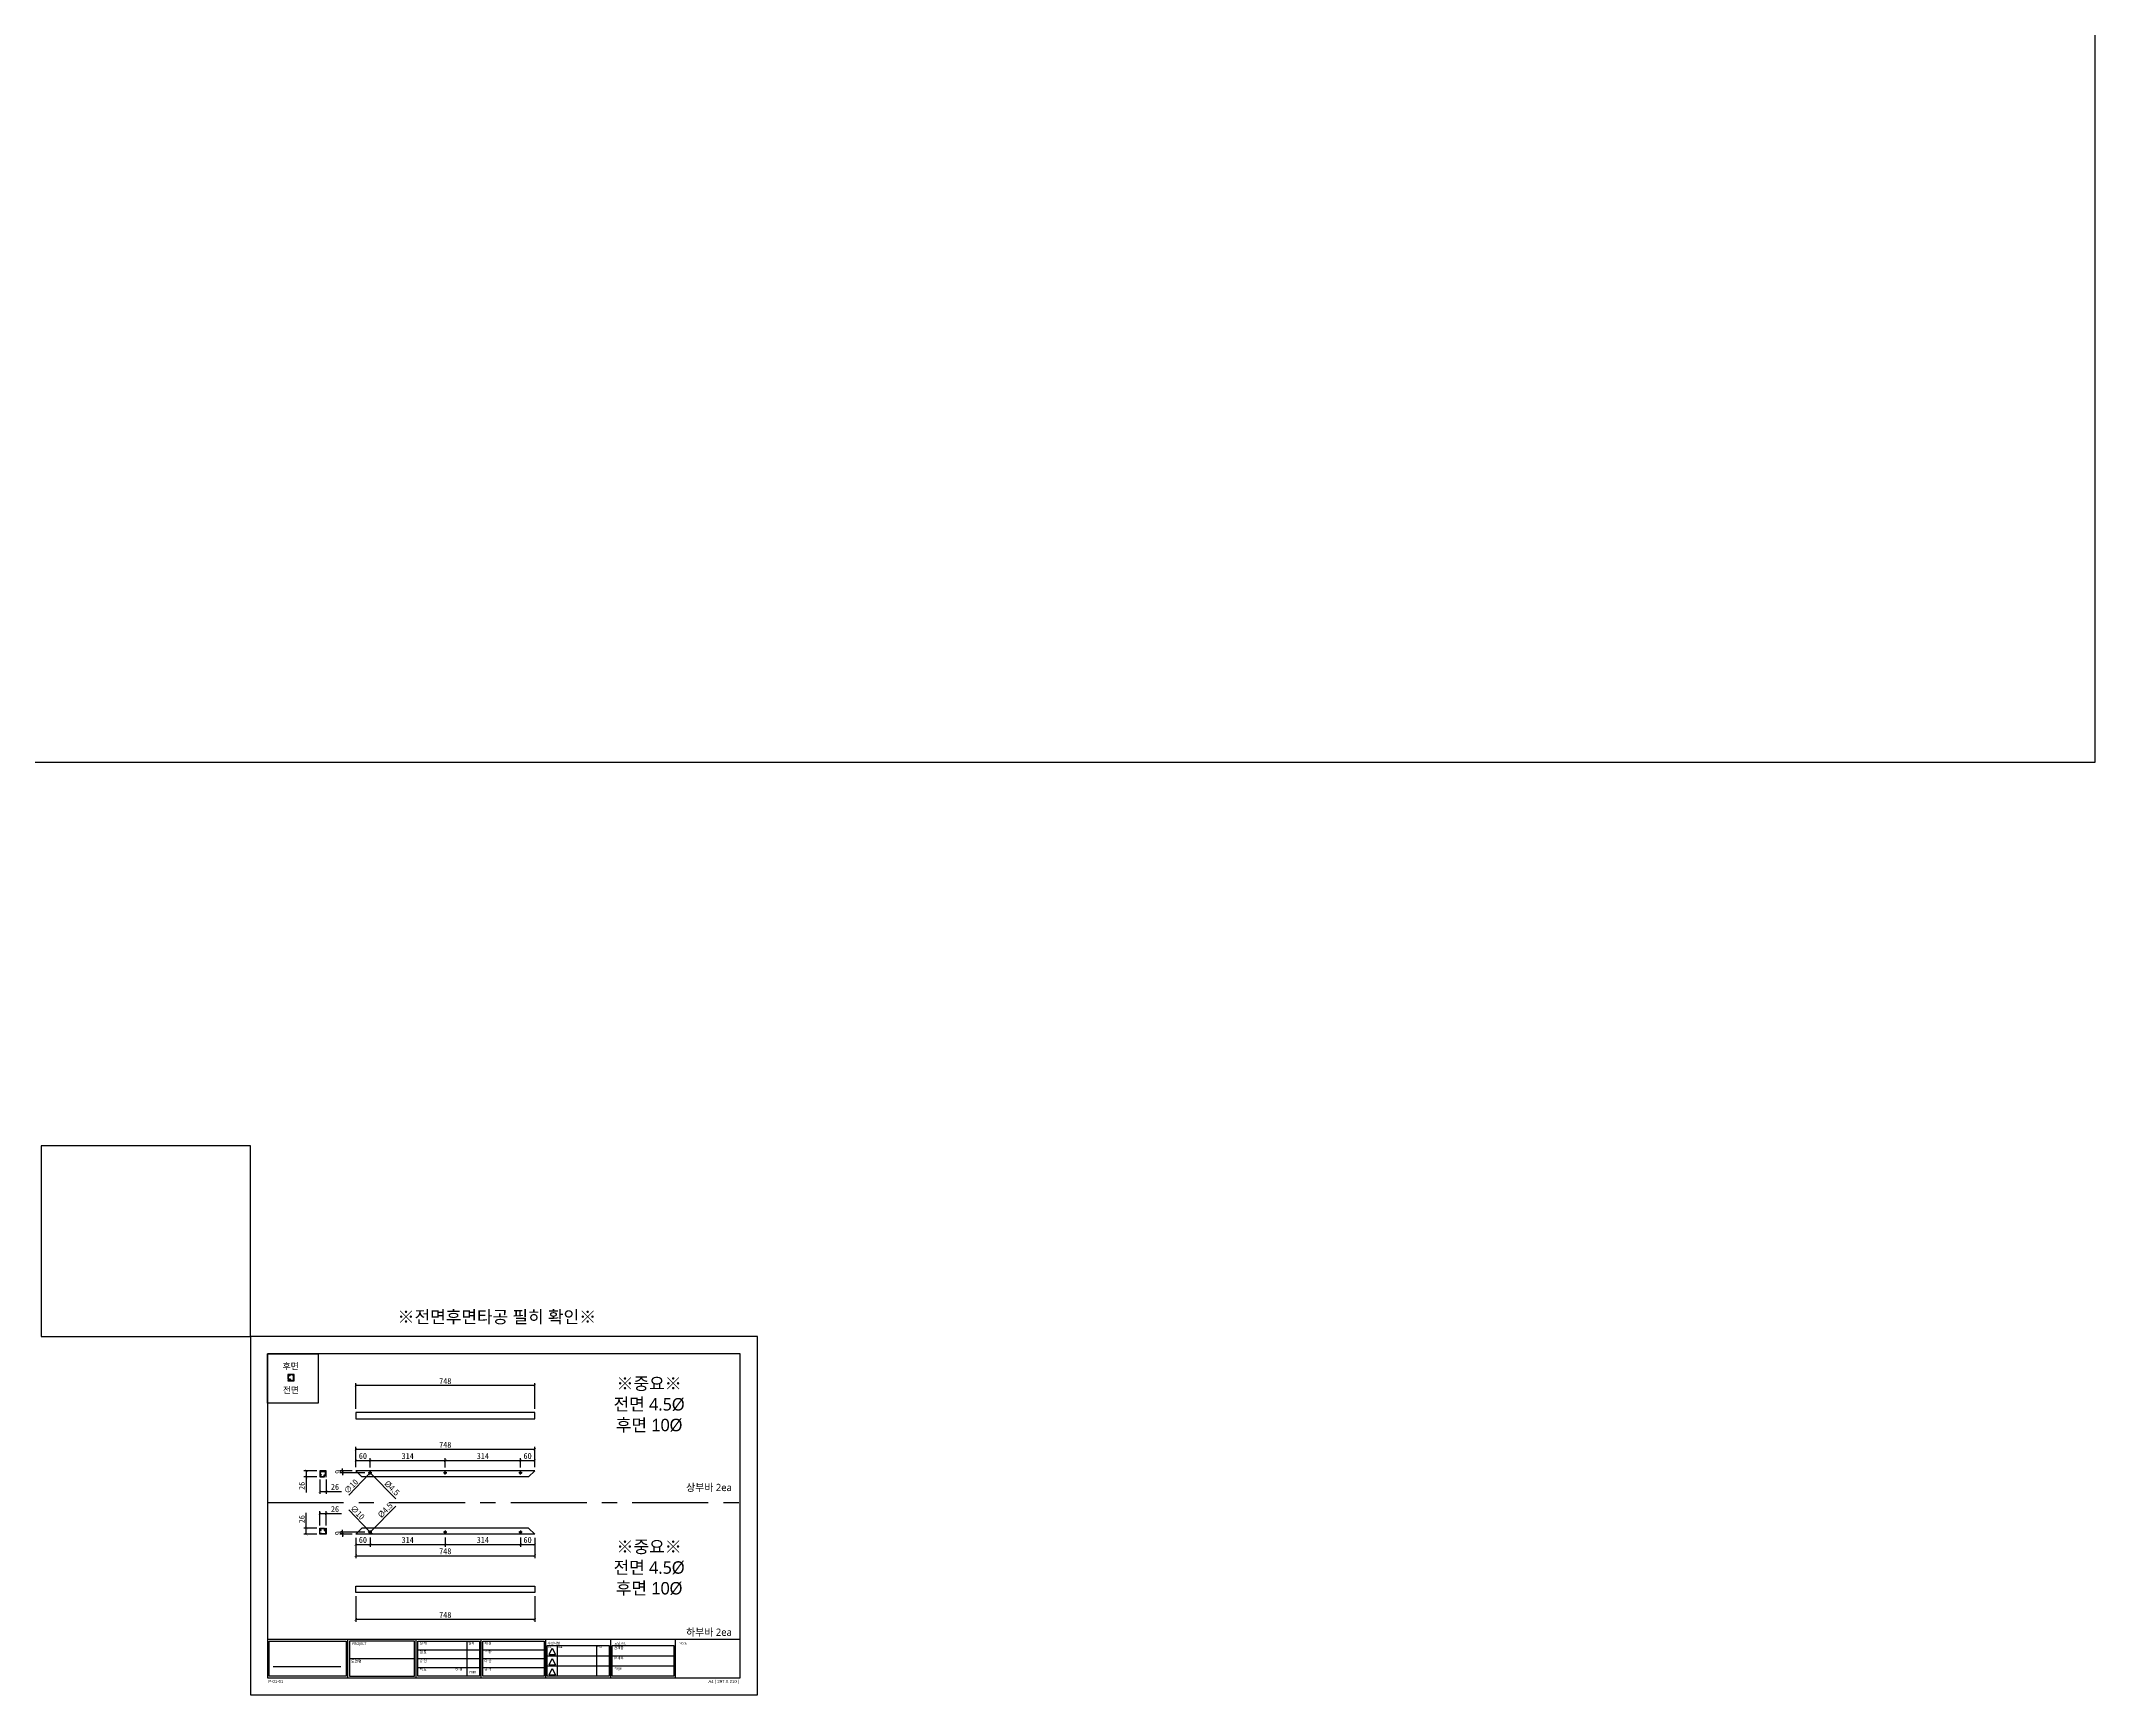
# Model space of a CAD drawing. Header units: millimetres. Extents: x -44117 to 256353, y -2095463 to 65325.
# Drawn here: x 82583 to 91162, y -2107 to 4805 of the extents above; entities that cross this region are included whole.
import ezdxf

# ---------------------------------------------------------------- set-up
doc = ezdxf.new("R2010")
doc.units = ezdxf.units.MM
doc.header["$LTSCALE"] = 10
doc.linetypes.add('CENTER', pattern=[50.8, 31.75, -6.35, 6.35, -6.35])
doc.layers.add('cen', color=1, linetype='CENTER')
doc.layers.add('도면층2', color=3, linetype='CENTER')
doc.styles.add('고딕', font='')
doc.styles.get('고딕').set_extended_font_data('HYgtrE')
doc.dimstyles.new('ISO-25', dxfattribs={"dimtxt": 2.5, "dimasz": 2.5, "dimexe": 1, "dimexo": 1, "dimtad": 1, "dimtxsty": 'Standard', "dimblk": 'ARCHTICK', "dimcen": 2.5, "dimadec": 0, "dimazin": 0, "dimtfac": 1, "dimtmove": 0, "dimatfit": 3, "dimfxl": 0, "dimarcsym": 0})

# ---------------------------------------------------------------- blocks, each defined once
blk = doc.blocks.new('_ArchTick')
at = {"color": 0, "linetype": 'ByBlock', "const_width": 0.15}
blk.add_lwpolyline([(-0.5, -0.5), (0.5, 0.5)], dxfattribs=at)
blk = doc.blocks.new('*D7651')
at = {"color": 0, "lineweight": -2}
for p, q in [((83897.1, -1155), (83897.1, -1070.5)), ((83897.1, -1080.5), (84645.1, -1080.5)), ((84645.1, -1155), (84645.1, -1070.5))]:
    blk.add_line(p, q, dxfattribs=at)
at = {"layer": 'Defpoints', "color": 0}
for p in [(84645.1, -1080.5), (83897.1, -1170), (84645.1, -1170)]:
    blk.add_point(p, dxfattribs=at)
at = {"color": 0, "lineweight": -2, "xscale": 10, "yscale": 10, "zscale": 10, "rotation": 180}
blk.add_blockref('_ArchTick', (83897.1, -1080.5), dxfattribs=at)
at = {"color": 0, "lineweight": -2, "xscale": 10, "yscale": 10, "zscale": 10}
blk.add_blockref('_ArchTick', (84645.1, -1080.5), dxfattribs=at)
at = {"color": 0, "insert": (84271.1, -1061.7), "char_height": 25, "attachment_point": 5}
blk.add_mtext('748', dxfattribs=at)
blk = doc.blocks.new('*D7652')
at = {"color": 0, "lineweight": -2}
for p, q in [((83882.1, -1170), (83831.3, -1170)), ((83935.1, -1179), (83831.3, -1179)), ((83841.3, -1170), (83841.3, -1160)), ((83841.3, -1170), (83841.3, -1179)), ((83841.3, -1179), (83841.3, -1189))]:
    blk.add_line(p, q, dxfattribs=at)
at = {"layer": 'Defpoints', "color": 0}
for p in [(83841.3, -1179), (83897.1, -1170), (83950.1, -1179)]:
    blk.add_point(p, dxfattribs=at)
at = {"color": 0, "lineweight": -2, "xscale": 10, "yscale": 10, "zscale": 10}
for p, rotation in [((83841.3, -1170), 270), ((83841.3, -1179), 90)]:
    blk.add_blockref('_ArchTick', p, dxfattribs=dict(at, rotation=rotation))
at = {"color": 0, "insert": (83822.6, -1174.5), "char_height": 25, "attachment_point": 5, "rotation": 90}
blk.add_mtext('9', dxfattribs=at)
blk = doc.blocks.new('*D7653')
at = {"color": 0, "lineweight": -2}
for p, q in [((83956, -1177.9), (83956, -1177.9)), ((83956, -1177.9), (83958.2, -1180.1)), ((84065, -1287.4), (83958.2, -1180.1))]:
    blk.add_line(p, q, dxfattribs=at)
at = {"layer": 'Defpoints', "color": 0}
for p in [(83956, -1177.9), (83958.2, -1180.1)]:
    blk.add_point(p, dxfattribs=at)
at = {"color": 0, "lineweight": -2, "xscale": 10, "yscale": 10, "zscale": 10}
for p, rotation in [((83956, -1177.9), 314.8664421735807), ((83958.2, -1180.1), 134.8664421735807)]:
    blk.add_blockref('_ArchTick', p, dxfattribs=dict(at, rotation=rotation))
at = {"color": 0, "insert": (84048.6, -1243), "char_height": 25, "attachment_point": 5, "rotation": 314.86644}
blk.add_mtext('{\\fGulim|b0|i0|c129|p50;Ø4.5}', dxfattribs=at)
blk = doc.blocks.new('*D7654')
at = {"color": 0, "lineweight": -2}
for p, q in [((83897.1, -1155), (83897.1, -1117.4)), ((83897.1, -1127.4), (83957.1, -1127.4)), ((83957.1, -1157), (83957.1, -1117.4))]:
    blk.add_line(p, q, dxfattribs=at)
at = {"layer": 'Defpoints', "color": 0}
for p in [(83897.1, -1170), (83957.1, -1127.4), (83957.1, -1172)]:
    blk.add_point(p, dxfattribs=at)
at = {"color": 0, "lineweight": -2, "xscale": 10, "yscale": 10, "zscale": 10, "rotation": 180}
blk.add_blockref('_ArchTick', (83897.1, -1127.4), dxfattribs=at)
at = {"color": 0, "lineweight": -2, "xscale": 10, "yscale": 10, "zscale": 10}
blk.add_blockref('_ArchTick', (83957.1, -1127.4), dxfattribs=at)
at = {"color": 0, "insert": (83927.1, -1108.6), "char_height": 25, "attachment_point": 5}
blk.add_mtext('60', dxfattribs=at)
blk = doc.blocks.new('*D7655')
at = {"color": 0, "lineweight": -2}
for p, q in [((83957.1, -1157), (83957.1, -1117.4)), ((83957.1, -1127.4), (84271.1, -1127.4)), ((84271.1, -1157), (84271.1, -1117.4))]:
    blk.add_line(p, q, dxfattribs=at)
at = {"layer": 'Defpoints', "color": 0}
for p in [(83957.1, -1172), (84271.1, -1127.4), (84271.1, -1172)]:
    blk.add_point(p, dxfattribs=at)
at = {"color": 0, "lineweight": -2, "xscale": 10, "yscale": 10, "zscale": 10, "rotation": 180}
blk.add_blockref('_ArchTick', (83957.1, -1127.4), dxfattribs=at)
at = {"color": 0, "lineweight": -2, "xscale": 10, "yscale": 10, "zscale": 10}
blk.add_blockref('_ArchTick', (84271.1, -1127.4), dxfattribs=at)
at = {"color": 0, "insert": (84114.1, -1108.6), "char_height": 25, "attachment_point": 5}
blk.add_mtext('314', dxfattribs=at)
blk = doc.blocks.new('*D7656')
at = {"color": 0, "lineweight": -2}
for p, q in [((84271.1, -1155), (84271.1, -1117.4)), ((84271.1, -1127.4), (84585.1, -1127.4)), ((84585.1, -1157), (84585.1, -1117.4))]:
    blk.add_line(p, q, dxfattribs=at)
at = {"layer": 'Defpoints', "color": 0}
for p in [(84271.1, -1170), (84585.1, -1127.4), (84585.1, -1172)]:
    blk.add_point(p, dxfattribs=at)
at = {"color": 0, "lineweight": -2, "xscale": 10, "yscale": 10, "zscale": 10, "rotation": 180}
blk.add_blockref('_ArchTick', (84271.1, -1127.4), dxfattribs=at)
at = {"color": 0, "lineweight": -2, "xscale": 10, "yscale": 10, "zscale": 10}
blk.add_blockref('_ArchTick', (84585.1, -1127.4), dxfattribs=at)
at = {"color": 0, "insert": (84428.1, -1108.6), "char_height": 25, "attachment_point": 5}
blk.add_mtext('314', dxfattribs=at)
blk = doc.blocks.new('*D7657')
at = {"color": 0, "lineweight": -2}
for p, q in [((84585.1, -1157), (84585.1, -1117.4)), ((84585.1, -1127.4), (84645.1, -1127.4)), ((84645.1, -1155), (84645.1, -1117.4))]:
    blk.add_line(p, q, dxfattribs=at)
at = {"layer": 'Defpoints', "color": 0}
for p in [(84585.1, -1172), (84645.1, -1127.4), (84645.1, -1170)]:
    blk.add_point(p, dxfattribs=at)
at = {"color": 0, "lineweight": -2, "xscale": 10, "yscale": 10, "zscale": 10, "rotation": 180}
blk.add_blockref('_ArchTick', (84585.1, -1127.4), dxfattribs=at)
at = {"color": 0, "lineweight": -2, "xscale": 10, "yscale": 10, "zscale": 10}
blk.add_blockref('_ArchTick', (84645.1, -1127.4), dxfattribs=at)
at = {"color": 0, "insert": (84615.1, -1108.6), "char_height": 25, "attachment_point": 5}
blk.add_mtext('60', dxfattribs=at)
blk = doc.blocks.new('A$C2EC13F1B')
at = {"color": 7}
for p, q in [((-3.7, -0.8), (-1.2, 4.2)), ((-1.2, 4.2), (1.3, -0.8))]:
    blk.add_line(p, q, dxfattribs=at)
blk.add_lwpolyline([(-3.7, -0.8), (1.3, -0.8)], dxfattribs=at)
blk = doc.blocks.new('a4 1scale')
at = {"color": 8}
for p, q in [((-15144.8, -4477), (-14867.8, -4477)), ((-15097.7, -4499.6), (-15097.7, -4477)), ((-15096.7, -4488.3), (-15058.7, -4488.3)), ((-15057.7, -4499.6), (-15057.7, -4477.1)), ((-15056.7, -4483.2), (-15020.7, -4483.2)), ((-15056.7, -4488.3), (-15020.7, -4488.3)), ((-15028.1, -4478.1), (-15028.1, -4498.6)), ((-15019.7, -4499.6), (-15019.7, -4477.1)), ((-15018.7, -4483.2), (-14982.7, -4483.2)), ((-15018.7, -4488.3), (-14982.7, -4488.3)), ((-14981.7, -4499.6), (-14981.7, -4477.1)), ((-14980.9, -4480.6), (-14944.7, -4480.6)), ((-14980.9, -4486.6), (-14944.7, -4486.6)), ((-14975.1, -4480.6), (-14975.1, -4498.6)), ((-14952.1, -4480.6), (-14952.1, -4498.6)), ((-14943.7, -4499.6), (-14943.7, -4477.1)), ((-14942.9, -4480.6), (-14906.7, -4480.6)), ((-14942.9, -4486.6), (-14906.7, -4486.6)), ((-14905.7, -4499.6), (-14905.7, -4477.1)), ((-15141.5, -4493), (-15101.9, -4493)), ((-15056.7, -4493.5), (-15020.7, -4493.5)), ((-15018.7, -4493.5), (-14982.7, -4493.5)), ((-14980.9, -4492.6), (-14944.7, -4492.6)), ((-14942.9, -4492.6), (-14906.7, -4492.6))]:
    blk.add_line(p, q, dxfattribs=at)
for points in [[(-15154.8, -4509.6), (-14857.8, -4509.6), (-14857.8, -4299.6), (-15154.8, -4299.6)], [(-15144.8, -4499.6), (-14867.8, -4499.6), (-14867.8, -4309.6), (-15144.8, -4309.6)]]:
    blk.add_lwpolyline(points, close=True)
for points in [[(-15143.8, -4478), (-15098.7, -4478), (-15098.7, -4498.6), (-15143.8, -4498.6)], [(-15058.7, -4478.1), (-15096.7, -4478), (-15096.7, -4498.6), (-15058.7, -4498.6)], [(-15056.7, -4478.1), (-15020.7, -4478.1), (-15020.7, -4498.6), (-15056.7, -4498.6)], [(-15018.7, -4478.1), (-14982.7, -4478.1), (-14982.7, -4498.6), (-15018.7, -4498.6)]]:
    blk.add_lwpolyline(points, close=True, dxfattribs=at)
for points in [[(-14944.7, -4480.6), (-14944.7, -4498.6), (-14980.9, -4498.6), (-14980.9, -4480.6)], [(-14906.7, -4480.6), (-14906.7, -4498.6), (-14942.9, -4498.6), (-14942.9, -4480.6)]]:
    blk.add_lwpolyline(points, dxfattribs=at)
at = {"color": 8, "xscale": 0.7469071166727064, "yscale": 0.7469071166727064, "zscale": 0.7469071166727064}
for p in [(-14977.1, -4485.3), (-14977.1, -4491.3), (-14977.1, -4497.3)]:
    blk.add_blockref('A$C2EC13F1B', p, dxfattribs=at)
at = {"color": 8, "style": '고딕'}
for s, insert, char_height, width, attachment_point in [('{\\fMalgun Gothic|b0|i0|c129|p50;PROJECT}', (-15095.4, -4478.7), 1.6, 37.48, 1), ('{\\fMalgun Gothic|b0|i0|c129|p50;설 계}', (-15055.7, -4478.6), 1.4, 21.651, 1), ('{\\fMalgun Gothic|b0|i0|c129|p50;검 토}', (-15055.7, -4483.8), 1.4, 21.651, 1), ('{\\fGulim|b0|i0|c129|p50;일자}', (-15027.2, -4478.6), 1.4, 24.782, 1), ('{\\fMalgun Gothic|b0|i0|c129|p50;재 질}', (-15017.7, -4478.6), 1.4, 21.651, 1), ('{\\fMalgun Gothic|b0|i0|c129|p50;수 량}', (-15017.7, -4483.8), 1.4, 21.651, 1), ('{\\fMalgun Gothic|b0|i0|c129|p50;수정사항}', (-14980.7, -4478.6), 1.4, 21.651, 1), ('{\\fMalgun Gothic|b0|i0|c129|p50;no.}', (-14980.3, -4481.1), 0.96, 25.982, 1), ('{\\fMalgun Gothic|b0|i0|c129|p50;내용}', (-14974.5, -4481.1), 0.96, 25.982, 1), ('{\\fMalgun Gothic|b0|i0|c129|p50;일자}', (-14951.5, -4481.1), 0.96, 25.982, 1), ('{\\fGulim|b0|i0|c129|p50;완\\fMalgun Gothic|b0|i0|c129|p50;제품}', (-14941.7, -4481.3), 1.4, 21.651, 1), ('{\\fMalgun Gothic|b0|i0|c129|p50;도면 no.}', (-14941.6, -4478.6), 1.4, 21.651, 1), ('{\\fMalgun Gothic|b0|i0|c129|p50;반제품}', (-14941.7, -4487.3), 1.4, 21.651, 1), ('{\\fMalgun Gothic|b0|i0|c129|p50;Note.}', (-14903.6, -4478.6), 1.4, 21.651, 1), ('{\\fMalgun Gothic|b0|i0|c129|p50;도면명}', (-15095.9, -4489.1), 1.6, 37.48, 1), ('{\\fMalgun Gothic|b0|i0|c129|p50;승 인}', (-15055.7, -4489), 1.4, 21.651, 1), ('{\\fMalgun Gothic|b0|i0|c129|p50;척 도 }', (-15055.7, -4494), 1.4, 21.651, 1), ('{\\fGulim|b0|i0|c129|p50;단 위}', (-15034.7, -4494.1), 1.4, 21.651, 1), ('mm', (-15024.5, -4496.1), 1.7, 15.252, 5), ('{\\fMalgun Gothic|b0|i0|c129|p50;규 격 }', (-15017.7, -4494), 1.4, 21.651, 1), ('{\\fMalgun Gothic|b0|i0|c129|p50;마 감}', (-15017.7, -4489), 1.4, 21.651, 1), ('{\\fMalgun Gothic|b0|i0|c129|p50;Page}', (-14941.7, -4493.3), 1.4, 21.651, 1), ('{\\C8;P-01-01}', (-15144.4, -4500.8), 1.8, 27.006, 1), ('{\\C8;A4 ( 297 X 210 )}', (-14868.4, -4500.8), 1.8, 27.006, 3)]:
    blk.add_mtext(s, dxfattribs=dict(at, insert=insert, char_height=char_height, width=width, attachment_point=attachment_point))
blk = doc.blocks.new('*D7658')
at = {"color": 0, "lineweight": -2}
for p, q in [((83897.1, -911.6), (83897.1, -804.2)), ((84645.1, -814.2), (83897.1, -814.2)), ((84645.1, -911.6), (84645.1, -804.2))]:
    blk.add_line(p, q, dxfattribs=at)
at = {"layer": 'Defpoints', "color": 0}
for p in [(83897.1, -814.2), (83897.1, -926.6), (84645.1, -926.6)]:
    blk.add_point(p, dxfattribs=at)
at = {"color": 0, "lineweight": -2, "xscale": 10, "yscale": 10, "zscale": 10, "rotation": 180}
blk.add_blockref('_ArchTick', (83897.1, -814.2), dxfattribs=at)
at = {"color": 0, "lineweight": -2, "xscale": 10, "yscale": 10, "zscale": 10}
blk.add_blockref('_ArchTick', (84645.1, -814.2), dxfattribs=at)
at = {"color": 0, "insert": (84271.1, -795.4), "char_height": 25, "attachment_point": 5}
blk.add_mtext('748', dxfattribs=at)
blk = doc.blocks.new('*D7659')
at = {"color": 0, "lineweight": -2}
for p, q in [((83868, -1272.6), (83953.7, -1182.6)), ((83960.5, -1175.4), (83953.7, -1182.6)), ((83960.5, -1175.4), (83960.5, -1175.4))]:
    blk.add_line(p, q, dxfattribs=at)
at = {"layer": 'Defpoints', "color": 0}
for p in [(83953.7, -1182.6), (83960.5, -1175.4)]:
    blk.add_point(p, dxfattribs=at)
at = {"color": 0, "lineweight": -2, "xscale": 10, "yscale": 10, "zscale": 10}
for p, rotation in [((83953.7, -1182.6), 46.41283966745207), ((83960.5, -1175.4), 226.4128396674521)]:
    blk.add_blockref('_ArchTick', p, dxfattribs=dict(at, rotation=rotation))
at = {"color": 0, "insert": (83877.4, -1235.5), "char_height": 25, "attachment_point": 5, "rotation": 46.41284}
blk.add_mtext('∅10', dxfattribs=at)
blk = doc.blocks.new('*D7660')
at = {"color": 0, "lineweight": -2}
for p, q in [((83734.4, -1170), (83680.7, -1170)), ((83734.4, -1196), (83680.7, -1196)), ((83690.7, -1170), (83690.7, -1196)), ((83690.7, -1196), (83690.7, -1260.2))]:
    blk.add_line(p, q, dxfattribs=at)
at = {"layer": 'Defpoints', "color": 0}
for p in [(83690.7, -1196), (83749.4, -1170), (83749.4, -1196)]:
    blk.add_point(p, dxfattribs=at)
at = {"color": 0, "lineweight": -2, "xscale": 10, "yscale": 10, "zscale": 10}
for p, rotation in [((83690.7, -1170), 90), ((83690.7, -1196), 270)]:
    blk.add_blockref('_ArchTick', p, dxfattribs=dict(at, rotation=rotation))
at = {"color": 0, "insert": (83671.9, -1233.1), "char_height": 25, "attachment_point": 5, "rotation": 90}
blk.add_mtext('26', dxfattribs=at)
blk = doc.blocks.new('*D7661')
at = {"color": 0, "lineweight": -2}
for p, q in [((83747.3, -1207), (83747.3, -1266.2)), ((83747.3, -1256.2), (83773.3, -1256.2)), ((83773.3, -1207), (83773.3, -1266.2)), ((83773.3, -1256.2), (83837.5, -1256.2))]:
    blk.add_line(p, q, dxfattribs=at)
at = {"layer": 'Defpoints', "color": 0}
for p in [(83747.3, -1192), (83773.3, -1192), (83773.3, -1256.2)]:
    blk.add_point(p, dxfattribs=at)
at = {"color": 0, "lineweight": -2, "xscale": 10, "yscale": 10, "zscale": 10, "rotation": 180}
blk.add_blockref('_ArchTick', (83747.3, -1256.2), dxfattribs=at)
at = {"color": 0, "lineweight": -2, "xscale": 10, "yscale": 10, "zscale": 10}
blk.add_blockref('_ArchTick', (83773.3, -1256.2), dxfattribs=at)
at = {"color": 0, "insert": (83810.4, -1237.5), "char_height": 25, "attachment_point": 5}
blk.add_mtext('26', dxfattribs=at)
blk = doc.blocks.new('*D7662')
at = {"color": 0, "lineweight": -2}
for p, q in [((83897.1, -1450.5), (83897.1, -1535)), ((84645.1, -1450.5), (84645.1, -1535)), ((83897.1, -1525), (84645.1, -1525))]:
    blk.add_line(p, q, dxfattribs=at)
at = {"layer": 'Defpoints', "color": 0}
for p in [(83897.1, -1435.5), (84645.1, -1435.5), (84645.1, -1525)]:
    blk.add_point(p, dxfattribs=at)
at = {"color": 0, "lineweight": -2, "xscale": 10, "yscale": 10, "zscale": 10, "rotation": 180}
blk.add_blockref('_ArchTick', (83897.1, -1525), dxfattribs=at)
at = {"color": 0, "lineweight": -2, "xscale": 10, "yscale": 10, "zscale": 10}
blk.add_blockref('_ArchTick', (84645.1, -1525), dxfattribs=at)
at = {"color": 0, "insert": (84271.1, -1506.3), "char_height": 25, "attachment_point": 5}
blk.add_mtext('748', dxfattribs=at)
blk = doc.blocks.new('*D7663')
at = {"color": 0, "lineweight": -2}
for p, q in [((83935.1, -1426.5), (83831.3, -1426.5)), ((83882.1, -1435.5), (83831.3, -1435.5)), ((83841.3, -1426.5), (83841.3, -1416.5)), ((83841.3, -1435.5), (83841.3, -1426.5)), ((83841.3, -1435.5), (83841.3, -1445.5))]:
    blk.add_line(p, q, dxfattribs=at)
at = {"layer": 'Defpoints', "color": 0}
for p in [(83841.3, -1426.5), (83897.1, -1435.5), (83950.1, -1426.5)]:
    blk.add_point(p, dxfattribs=at)
at = {"color": 0, "lineweight": -2, "xscale": 10, "yscale": 10, "zscale": 10}
for p, rotation in [((83841.3, -1426.5), 270), ((83841.3, -1435.5), 90)]:
    blk.add_blockref('_ArchTick', p, dxfattribs=dict(at, rotation=rotation))
at = {"color": 0, "insert": (83822.6, -1431), "char_height": 25, "attachment_point": 5, "rotation": 90}
blk.add_mtext('9', dxfattribs=at)
blk = doc.blocks.new('*D7664')
at = {"color": 0, "lineweight": -2}
for p, q in [((84065, -1318.1), (83958.2, -1425.5)), ((83956, -1427.6), (83958.2, -1425.5)), ((83956, -1427.6), (83956, -1427.6))]:
    blk.add_line(p, q, dxfattribs=at)
at = {"layer": 'Defpoints', "color": 0}
for p in [(83956, -1427.6), (83958.2, -1425.5)]:
    blk.add_point(p, dxfattribs=at)
at = {"color": 0, "lineweight": -2, "xscale": 10, "yscale": 10, "zscale": 10}
for p, rotation in [((83956, -1427.6), 45.13355782641937), ((83958.2, -1425.5), 225.1335578264193)]:
    blk.add_blockref('_ArchTick', p, dxfattribs=dict(at, rotation=rotation))
at = {"color": 0, "insert": (84020.7, -1334.7), "char_height": 25, "attachment_point": 5, "rotation": 45.13356}
blk.add_mtext('{\\fGulim|b0|i0|c129|p50;Ø4.5}', dxfattribs=at)
blk = doc.blocks.new('*D7665')
at = {"color": 0, "lineweight": -2}
for p, q in [((83897.1, -1450.5), (83897.1, -1488.1)), ((83957.1, -1448.5), (83957.1, -1488.1)), ((83897.1, -1478.1), (83957.1, -1478.1))]:
    blk.add_line(p, q, dxfattribs=at)
at = {"layer": 'Defpoints', "color": 0}
for p in [(83897.1, -1435.5), (83957.1, -1433.5), (83957.1, -1478.1)]:
    blk.add_point(p, dxfattribs=at)
at = {"color": 0, "lineweight": -2, "xscale": 10, "yscale": 10, "zscale": 10, "rotation": 180}
blk.add_blockref('_ArchTick', (83897.1, -1478.1), dxfattribs=at)
at = {"color": 0, "lineweight": -2, "xscale": 10, "yscale": 10, "zscale": 10}
blk.add_blockref('_ArchTick', (83957.1, -1478.1), dxfattribs=at)
at = {"color": 0, "insert": (83927.1, -1459.4), "char_height": 25, "attachment_point": 5}
blk.add_mtext('60', dxfattribs=at)
blk = doc.blocks.new('*D7666')
at = {"color": 0, "lineweight": -2}
for p, q in [((83957.1, -1448.5), (83957.1, -1488.1)), ((84271.1, -1448.5), (84271.1, -1488.1)), ((83957.1, -1478.1), (84271.1, -1478.1))]:
    blk.add_line(p, q, dxfattribs=at)
at = {"layer": 'Defpoints', "color": 0}
for p in [(83957.1, -1433.5), (84271.1, -1433.5), (84271.1, -1478.1)]:
    blk.add_point(p, dxfattribs=at)
at = {"color": 0, "lineweight": -2, "xscale": 10, "yscale": 10, "zscale": 10, "rotation": 180}
blk.add_blockref('_ArchTick', (83957.1, -1478.1), dxfattribs=at)
at = {"color": 0, "lineweight": -2, "xscale": 10, "yscale": 10, "zscale": 10}
blk.add_blockref('_ArchTick', (84271.1, -1478.1), dxfattribs=at)
at = {"color": 0, "insert": (84114.1, -1459.4), "char_height": 25, "attachment_point": 5}
blk.add_mtext('314', dxfattribs=at)
blk = doc.blocks.new('*D7667')
at = {"color": 0, "lineweight": -2}
for p, q in [((84271.1, -1450.5), (84271.1, -1488.1)), ((84585.1, -1448.5), (84585.1, -1488.1)), ((84271.1, -1478.1), (84585.1, -1478.1))]:
    blk.add_line(p, q, dxfattribs=at)
at = {"layer": 'Defpoints', "color": 0}
for p in [(84271.1, -1435.5), (84585.1, -1433.5), (84585.1, -1478.1)]:
    blk.add_point(p, dxfattribs=at)
at = {"color": 0, "lineweight": -2, "xscale": 10, "yscale": 10, "zscale": 10, "rotation": 180}
blk.add_blockref('_ArchTick', (84271.1, -1478.1), dxfattribs=at)
at = {"color": 0, "lineweight": -2, "xscale": 10, "yscale": 10, "zscale": 10}
blk.add_blockref('_ArchTick', (84585.1, -1478.1), dxfattribs=at)
at = {"color": 0, "insert": (84428.1, -1459.4), "char_height": 25, "attachment_point": 5}
blk.add_mtext('314', dxfattribs=at)
blk = doc.blocks.new('*D7668')
at = {"color": 0, "lineweight": -2}
for p, q in [((84585.1, -1448.5), (84585.1, -1488.1)), ((84645.1, -1450.5), (84645.1, -1488.1)), ((84585.1, -1478.1), (84645.1, -1478.1))]:
    blk.add_line(p, q, dxfattribs=at)
at = {"layer": 'Defpoints', "color": 0}
for p in [(84585.1, -1433.5), (84645.1, -1435.5), (84645.1, -1478.1)]:
    blk.add_point(p, dxfattribs=at)
at = {"color": 0, "lineweight": -2, "xscale": 10, "yscale": 10, "zscale": 10, "rotation": 180}
blk.add_blockref('_ArchTick', (84585.1, -1478.1), dxfattribs=at)
at = {"color": 0, "lineweight": -2, "xscale": 10, "yscale": 10, "zscale": 10}
blk.add_blockref('_ArchTick', (84645.1, -1478.1), dxfattribs=at)
at = {"color": 0, "insert": (84615.1, -1459.4), "char_height": 25, "attachment_point": 5}
blk.add_mtext('60', dxfattribs=at)
blk = doc.blocks.new('*D7669')
at = {"color": 0, "lineweight": -2}
for p, q in [((83897.1, -1693.9), (83897.1, -1801.4)), ((84645.1, -1693.9), (84645.1, -1801.4)), ((84645.1, -1791.4), (83897.1, -1791.4))]:
    blk.add_line(p, q, dxfattribs=at)
at = {"layer": 'Defpoints', "color": 0}
for p in [(83897.1, -1678.9), (84645.1, -1678.9), (83897.1, -1791.4)]:
    blk.add_point(p, dxfattribs=at)
at = {"color": 0, "lineweight": -2, "xscale": 10, "yscale": 10, "zscale": 10, "rotation": 180}
blk.add_blockref('_ArchTick', (83897.1, -1791.4), dxfattribs=at)
at = {"color": 0, "lineweight": -2, "xscale": 10, "yscale": 10, "zscale": 10}
blk.add_blockref('_ArchTick', (84645.1, -1791.4), dxfattribs=at)
at = {"color": 0, "insert": (84271.1, -1772.6), "char_height": 25, "attachment_point": 5}
blk.add_mtext('748', dxfattribs=at)
blk = doc.blocks.new('*D7670')
at = {"color": 0, "lineweight": -2}
for p, q in [((83868, -1332.9), (83953.7, -1422.9)), ((83960.5, -1430.1), (83953.7, -1422.9)), ((83960.5, -1430.1), (83960.5, -1430.1))]:
    blk.add_line(p, q, dxfattribs=at)
at = {"layer": 'Defpoints', "color": 0}
for p in [(83953.7, -1422.9), (83960.5, -1430.1)]:
    blk.add_point(p, dxfattribs=at)
at = {"color": 0, "lineweight": -2, "xscale": 10, "yscale": 10, "zscale": 10}
for p, rotation in [((83953.7, -1422.9), 313.5871603325479), ((83960.5, -1430.1), 133.5871603325479)]:
    blk.add_blockref('_ArchTick', p, dxfattribs=dict(at, rotation=rotation))
at = {"color": 0, "insert": (83904.6, -1344.1), "char_height": 25, "attachment_point": 5, "rotation": 313.58716}
blk.add_mtext('∅10', dxfattribs=at)
blk = doc.blocks.new('*D7671')
at = {"color": 0, "lineweight": -2}
for p, q in [((83690.7, -1409.5), (83690.7, -1345.4)), ((83734.4, -1409.5), (83680.7, -1409.5)), ((83734.4, -1435.5), (83680.7, -1435.5)), ((83690.7, -1435.5), (83690.7, -1409.5))]:
    blk.add_line(p, q, dxfattribs=at)
at = {"layer": 'Defpoints', "color": 0}
for p in [(83690.7, -1409.5), (83749.4, -1409.5), (83749.4, -1435.5)]:
    blk.add_point(p, dxfattribs=at)
at = {"color": 0, "lineweight": -2, "xscale": 10, "yscale": 10, "zscale": 10}
for p, rotation in [((83690.7, -1409.5), 90), ((83690.7, -1435.5), 270)]:
    blk.add_blockref('_ArchTick', p, dxfattribs=dict(at, rotation=rotation))
at = {"color": 0, "insert": (83671.9, -1372.4), "char_height": 25, "attachment_point": 5, "rotation": 90}
blk.add_mtext('26', dxfattribs=at)
blk = doc.blocks.new('*D7672')
at = {"color": 0, "lineweight": -2}
for p, q in [((83747.3, -1398.6), (83747.3, -1339.3)), ((83747.3, -1349.3), (83773.3, -1349.3)), ((83773.3, -1398.6), (83773.3, -1339.3)), ((83773.3, -1349.3), (83837.5, -1349.3))]:
    blk.add_line(p, q, dxfattribs=at)
at = {"layer": 'Defpoints', "color": 0}
for p in [(83773.3, -1349.3), (83747.3, -1413.6), (83773.3, -1413.6)]:
    blk.add_point(p, dxfattribs=at)
at = {"color": 0, "lineweight": -2, "xscale": 10, "yscale": 10, "zscale": 10, "rotation": 180}
blk.add_blockref('_ArchTick', (83747.3, -1349.3), dxfattribs=at)
at = {"color": 0, "lineweight": -2, "xscale": 10, "yscale": 10, "zscale": 10}
blk.add_blockref('_ArchTick', (83773.3, -1349.3), dxfattribs=at)
at = {"color": 0, "insert": (83810.4, -1330.6), "char_height": 25, "attachment_point": 5}
blk.add_mtext('26', dxfattribs=at)

msp = doc.modelspace()

# ---------------------------------------------------------------- linework, layer by layer
for p, q in [((83620.85644, -771.03545), (83614.85644, -771.03545)), ((83614.85644, -771.03545), (83614.85644, -785.83545)), ((83620.85644, -773.23545), (83620.85644, -771.03545)), ((83637.85644, -769.53545), (83621.85644, -769.53545)), ((83621.85644, -769.53545), (83621.85644, -772.53545)), ((83637.85644, -772.53545), (83637.85644, -769.53545)), ((83614.85644, -785.83545), (83621.35644, -785.83545)), ((83623.55644, -773.53545), (83621.15644, -773.53545)), ((83621.35644, -785.83545), (83622.55644, -785.83545)), ((83621.85644, -772.53545), (83623.55644, -772.53545)), ((83622.85644, -786.13545), (83622.85644, -787.33545)), ((83622.85644, -787.33545), (83622.85644, -791.03545)), ((83622.85644, -787.33545), (83622.85644, -787.33545)), ((83622.85644, -791.03545), (83637.85644, -791.03545)), ((83623.85644, -772.83545), (83623.85644, -773.23545)), ((83634.85644, -773.23545), (83634.85644, -772.83545)), ((83635.15644, -772.53545), (83637.85644, -772.53545)), ((83636.35644, -773.53545), (83635.15644, -773.53545)), ((83636.35644, -773.53545), (83636.35644, -787.03545)), ((83637.85644, -787.03545), (83636.35644, -787.03545)), ((83637.85644, -791.03545), (83637.85644, -787.03545)), ((84645.10186, -926.58653), (83897.10186, -926.58653)), ((83897.10186, -926.58653), (83897.10186, -952.58653)), ((84645.10186, -952.58653), (84645.10186, -926.58653)), ((83897.10186, -952.58653), (84645.10186, -952.58653)), ((83751.84333, -1171.49823), (83748.84333, -1171.49823)), ((83748.84333, -1171.49823), (83748.84333, -1187.49823)), ((83748.84333, -1187.49823), (83751.84333, -1187.49823)), ((83752.54333, -1188.49823), (83750.34333, -1188.49823)), ((83750.34333, -1188.49823), (83750.34333, -1194.49823)), ((83750.34333, -1194.49823), (83765.14333, -1194.49823)), ((83751.84333, -1174.19823), (83751.84333, -1171.49823)), ((83751.84333, -1187.49823), (83751.84333, -1185.79823)), ((83752.54333, -1174.49823), (83752.14333, -1174.49823)), ((83752.14333, -1185.49823), (83752.54333, -1185.49823)), ((83752.84333, -1172.99823), (83752.84333, -1174.19823)), ((83752.84333, -1172.99823), (83766.34333, -1172.99823)), ((83752.84333, -1185.79823), (83752.84333, -1188.19823)), ((83765.14333, -1187.99823), (83765.14333, -1186.79823)), ((83765.14333, -1194.49823), (83765.14333, -1187.99823)), ((83765.44333, -1186.49823), (83766.64333, -1186.49823)), ((83770.34333, -1171.49823), (83766.34333, -1171.49823)), ((83766.34333, -1171.49823), (83766.34333, -1172.99823)), ((83766.64333, -1186.49823), (83770.34333, -1186.49823)), ((83766.64333, -1186.49823), (83766.64333, -1186.49823)), ((83770.34333, -1186.49823), (83770.34333, -1171.49823)), ((84645.10186, -1169.99823), (83897.10186, -1169.99823)), ((83923.10186, -1195.99823), (83897.10186, -1169.99823)), ((84619.10186, -1195.99823), (83923.10186, -1195.99823)), ((84619.10186, -1195.99823), (84645.10186, -1169.99823)), ((83748.84333, -1418.01695), (83751.84333, -1418.01695)), ((83751.84333, -1434.01695), (83748.84333, -1434.01695)), ((83750.34333, -1417.01695), (83750.34333, -1411.01695)), ((83750.34333, -1411.01695), (83765.14333, -1411.01695)), ((83752.54333, -1417.01695), (83750.34333, -1417.01695)), ((83751.84333, -1418.01695), (83751.84333, -1419.71695)), ((83751.84333, -1431.31695), (83751.84333, -1434.01695)), ((83752.14333, -1420.01695), (83752.54333, -1420.01695)), ((83752.54333, -1431.01695), (83752.14333, -1431.01695)), ((83752.84333, -1419.71695), (83752.84333, -1417.31695)), ((83752.84333, -1432.51695), (83752.84333, -1431.31695)), ((83752.84333, -1432.51695), (83766.34333, -1432.51695)), ((83765.14333, -1411.01695), (83765.14333, -1417.51695)), ((83765.14333, -1417.51695), (83765.14333, -1418.71695)), ((83765.44333, -1419.01695), (83766.64333, -1419.01695)), ((83766.34333, -1434.01695), (83766.34333, -1432.51695)), ((83770.34333, -1434.01695), (83766.34333, -1434.01695)), ((83766.64333, -1419.01695), (83770.34333, -1419.01695)), ((83766.64333, -1419.01695), (83766.64333, -1419.01695)), ((83770.34333, -1419.01695), (83770.34333, -1434.01695)), ((83923.10186, -1409.51695), (83897.10186, -1435.51695)), ((84645.10186, -1435.51695), (83897.10186, -1435.51695)), ((84619.10186, -1409.51695), (83923.10186, -1409.51695)), ((84619.10186, -1409.51695), (84645.10186, -1435.51695)), ((83897.10186, -1652.92866), (84645.10186, -1652.92866)), ((83897.10186, -1678.92866), (83897.10186, -1652.92866)), ((84645.10186, -1678.92866), (83897.10186, -1678.92866)), ((84645.10186, -1652.92866), (84645.10186, -1678.92866))]:
    msp.add_line(p, q)
for points in [[(55807.15874, 16035.57311), (91162.2911, 16035.57311), (91162.2911, 1789.18038), (55807.15874, 1789.18038)], [(82582.65007, -609.63247), (83457.2134, -609.63247), (83457.2134, 187.9224), (82582.65007, 187.9224)], [(83528.51027, -680.92935), (83739.61828, -680.92935), (83739.61828, -887.42222), (83528.51027, -887.42222)]]:
    msp.add_lwpolyline(points, close=True)
for points in [[(83613.65644, -792.53532, 0.4142135624), (83613.35644, -792.83532), (83613.35644, -793.73545, 0.4142135624), (83613.65644, -794.03545), (83638.85644, -794.03545, 0.4142135624), (83639.35644, -793.53545), (83639.35644, -768.53545, 0.4142135624), (83638.85644, -768.03545), (83613.85644, -768.03545, 0.4142135624), (83613.35644, -768.53545), (83613.35644, -786.83545, 0.4142135624), (83613.85644, -787.33545), (83621.35644, -787.33545), (83621.35644, -792.53545), (83613.65644, -792.53545)], [(83771.8432, -1195.69823, 0.4142135624), (83772.1432, -1195.99823), (83773.04333, -1195.99823, 0.4142135624), (83773.34333, -1195.69823), (83773.34333, -1170.49823, 0.4142135624), (83772.84333, -1169.99823), (83747.84333, -1169.99823, 0.4142135624), (83747.34333, -1170.49823), (83747.34333, -1195.49823, 0.4142135624), (83747.84333, -1195.99823), (83766.14333, -1195.99823, 0.4142135624), (83766.64333, -1195.49823), (83766.64333, -1187.99823), (83771.84333, -1187.99823), (83771.84333, -1195.69823)], [(83771.8432, -1409.81695, -0.4142135624), (83772.1432, -1409.51695), (83773.04333, -1409.51695, -0.4142135624), (83773.34333, -1409.81695), (83773.34333, -1435.01695, -0.4142135624), (83772.84333, -1435.51695), (83747.84333, -1435.51695, -0.4142135624), (83747.34333, -1435.01695), (83747.34333, -1410.01695, -0.4142135624), (83747.84333, -1409.51695), (83766.14333, -1409.51695, -0.4142135624), (83766.64333, -1410.01695), (83766.64333, -1417.51695), (83771.84333, -1417.51695), (83771.84333, -1409.81695)]]:
    msp.add_lwpolyline(points, format="xyb")
for centre, radius in [((83957.10186, -1178.99823), 5), ((83957.10186, -1178.99823), 1.5), ((84271.10186, -1178.99823), 4), ((84271.10186, -1178.99823), 1.5), ((84585.10186, -1178.99823), 4), ((84585.10186, -1178.99823), 1.5), ((83957.10186, -1426.51695), 5), ((83957.10186, -1426.51695), 1.5), ((84271.10186, -1426.51695), 4), ((84271.10186, -1426.51695), 1.5), ((84585.10186, -1426.51695), 4), ((84585.10186, -1426.51695), 1.5)]:
    msp.add_circle(centre, radius)
for centre, start, end in [((83621.15644, -773.23545), 180, 270), ((83622.55644, -786.13545), 0, 90), ((83623.55644, -772.83545), 0, 90), ((83623.55644, -773.23545), 270, 0), ((83635.15644, -772.83545), 90, 180), ((83635.15644, -773.23545), 180, 270), ((83752.14333, -1174.19823), 180, 270), ((83752.14333, -1185.79823), 90, 180), ((83752.54333, -1174.19823), 270, 0), ((83752.54333, -1185.79823), 0, 90), ((83752.54333, -1188.19823), 270, 0), ((83765.44333, -1186.79823), 90, 180), ((83752.14333, -1419.71695), 180, 270), ((83752.14333, -1431.31695), 90, 180), ((83752.54333, -1417.31695), 0, 90), ((83752.54333, -1419.71695), 270, 0), ((83752.54333, -1431.31695), 0, 90), ((83765.44333, -1418.71695), 180, 270)]:
    msp.add_arc(centre, 0.3, start, end)
at = {"layer": 'cen'}
msp.add_line((83528.51027, -1302.75759), (85503.43371, -1302.75759), dxfattribs=at)
at = {"layer": '도면층2'}
for p, q in [((83964.10186, -1178.99823), (83950.10186, -1178.99823)), ((83957.10186, -1185.99823), (83957.10186, -1171.99823)), ((84278.10186, -1178.99823), (84264.10186, -1178.99823)), ((84271.10186, -1185.99823), (84271.10186, -1171.99823)), ((84592.10186, -1178.99823), (84578.10186, -1178.99823)), ((84585.10186, -1185.99823), (84585.10186, -1171.99823)), ((83964.10186, -1426.51695), (83950.10186, -1426.51695)), ((83957.10186, -1419.51695), (83957.10186, -1433.51695)), ((84278.10186, -1426.51695), (84264.10186, -1426.51695)), ((84271.10186, -1419.51695), (84271.10186, -1433.51695)), ((84592.10186, -1426.51695), (84578.10186, -1426.51695)), ((84585.10186, -1419.51695), (84585.10186, -1433.51695))]:
    msp.add_line(p, q, dxfattribs=at)

# ---------------------------------------------------------------- block references
at = {"color": 1, "xscale": 7.1296875, "yscale": 7.1296875, "zscale": 7.1296875}
msp.add_blockref('a4 1scale', (191506.41489, 30045.23621), dxfattribs=at)

# ---------------------------------------------------------------- texts
at = {"color": 142, "attachment_point": 5, "style": '고딕'}
for s, insert, char_height, width in [('{\\fMalgun Gothic|b0|i0|c129|p50;\\C3;※전면후면타공 필히 확인※}', (84486.44557, -529.83933), 52.004575, 1506.5379465), ('{\\fMalgun Gothic|b0|i0|c129|p50;후면}', (83625.26952, -734.6504), 26.0022875, 753.2689732), ('{\\fMalgun Gothic|b0|i0|c129|p50;전면}', (83625.9732, -833.81214), 26.0022875, 753.2689732), ('{\\fMalgun Gothic|b0|i0|c129|p50;※중요※\\P전면 4.5\\fGulim|b0|i0|c129|p50;\\C144;\\c10845184;Ø\\P후면 10Ø}', (85122.46317, -894.99859), 52.004575, 1506.5379465), ('{\\fMalgun Gothic|b0|i0|c129|p50;상부바 2ea}', (85372.82409, -1241.49498), 30.2674587, 876.8281441), ('{\\fMalgun Gothic|b0|i0|c129|p50;※중요※\\P전면 4.5\\fGulim|b0|i0|c129|p50;\\C144;\\c10845184;Ø\\P후면 10Ø}', (85122.46317, -1577.11452), 52.004575, 1506.5379465), ('{\\fMalgun Gothic|b0|i0|c129|p50;하부바 2ea}', (85372.82409, -1846.40805), 30.2674587, 876.8281441)]:
    msp.add_mtext(s, dxfattribs=dict(at, insert=insert, char_height=char_height, width=width))

# ---------------------------------------------------------------- dimensions: what is measured, and where the dimension line sits
for base, p1, p2, picture, middle in [((83897.10186, -814.15019), (84645.10186, -926.58653), (83897.10186, -926.58653), '*D7658', (84271.10186, -795.40019)), ((84645.10186, -1080.47516), (83897.10186, -1169.99823), (84645.10186, -1169.99823), '*D7651', (84271.10186, -1061.72516)), ((83957.10186, -1127.39357), (83897.10186, -1169.99823), (83957.10186, -1171.99823), '*D7654', (83927.10186, -1108.64357)), ((84271.10186, -1127.39357), (83957.10186, -1171.99823), (84271.10186, -1171.99823), '*D7655', (84114.10186, -1108.64357)), ((84585.10186, -1127.39357), (84271.10186, -1169.99823), (84585.10186, -1171.99823), '*D7656', (84428.10186, -1108.64357)), ((84645.10186, -1127.39357), (84585.10186, -1171.99823), (84645.10186, -1169.99823), '*D7657', (84615.10186, -1108.64357)), ((83773.34333, -1256.20704), (83747.34333, -1191.95958), (83773.34333, -1191.95958), '*D7661', (83810.42666, -1237.45704)), ((83773.34333, -1349.30814), (83747.34333, -1413.55561), (83773.34333, -1413.55561), '*D7672', (83810.42666, -1330.55814)), ((83957.10186, -1478.12162), (83897.10186, -1435.51695), (83957.10186, -1433.51695), '*D7665', (83927.10186, -1459.37162)), ((84645.10186, -1525.04003), (83897.10186, -1435.51695), (84645.10186, -1435.51695), '*D7662', (84271.10186, -1506.29003)), ((84271.10186, -1478.12162), (83957.10186, -1433.51695), (84271.10186, -1433.51695), '*D7666', (84114.10186, -1459.37162)), ((84585.10186, -1478.12162), (84271.10186, -1435.51695), (84585.10186, -1433.51695), '*D7667', (84428.10186, -1459.37162)), ((84645.10186, -1478.12162), (84585.10186, -1433.51695), (84645.10186, -1435.51695), '*D7668', (84615.10186, -1459.37162)), ((83897.10186, -1791.365), (84645.10186, -1678.92866), (83897.10186, -1678.92866), '*D7669', (84271.10186, -1772.615))]:
    dim = msp.add_linear_dim(base=base, p1=p1, p2=p2, dimstyle='ISO-25', override={"dimscale": 10, "dimasz": 1, "dimexo": 1.5})
    dim.commit()
    dim.dimension.update_dxf_attribs({"geometry": picture, "text_midpoint": middle})
for base, p1, p2, angle, picture, middle in [((83690.65601, -1195.99823), (83749.38797, -1169.99823), (83749.38797, -1195.99823), 90, '*D7660', (83671.90601, -1233.08157)), ((83690.65601, -1409.51695), (83749.38797, -1435.51695), (83749.38797, -1409.51695), 270, '*D7671', (83671.90601, -1372.43362))]:
    dim = msp.add_linear_dim(base=base, p1=p1, p2=p2, angle=angle, dimstyle='ISO-25', override={"dimscale": 10, "dimasz": 1, "dimexo": 1.5})
    dim.commit()
    dim.dimension.update_dxf_attribs({"geometry": picture, "text_midpoint": middle})
for base, p1, p2, angle, picture, middle in [((83841.30979, -1178.99823), (83897.10186, -1169.99823), (83950.10186, -1178.99823), 90, '*D7652', (83841.30979, -1174.49823)), ((83841.30979, -1426.51695), (83897.10186, -1435.51695), (83950.10186, -1426.51695), 270, '*D7663', (83841.30979, -1431.01695))]:
    dim = msp.add_linear_dim(base=base, p1=p1, p2=p2, angle=angle, dimstyle='ISO-25', override={"dimscale": 10, "dimasz": 1, "dimexo": 1.5})
    dim.commit()
    dim.dimension.update_dxf_attribs({"geometry": picture, "text_midpoint": middle, "dimtype": 160})
for p1, p2, picture, middle in [((83960.54915, -1175.3766), (83953.65457, -1182.61987), '*D7659', (83891.00058, -1248.44257)), ((83960.54915, -1430.13858), (83953.65457, -1422.89532), '*D7670', (83891.00058, -1357.07261))]:
    dim = msp.add_diameter_dim_2p(p1=p1, p2=p2, dimstyle='ISO-25', override={"dimscale": 10, "dimasz": 1, "dimexo": 1.5})
    dim.commit()
    dim.dimension.update_dxf_attribs({"geometry": picture, "text_midpoint": middle, "dimtype": 163})
for p1, p2, picture, middle in [((83956.04368, -1177.9351), (83958.16005, -1180.06136), '*D7653', (84034.65736, -1256.91615)), ((83956.04368, -1427.58008), (83958.16005, -1425.45382), '*D7664', (84034.65736, -1348.59903))]:
    dim = msp.add_diameter_dim_2p(p1=p1, p2=p2, text='{\\fGulim|b0|i0|c129|p50;Ø4.5}', dimstyle='ISO-25', override={"dimscale": 10, "dimasz": 1, "dimexo": 1.5, "dimtxsty": 'Standard'})
    dim.commit()
    dim.dimension.update_dxf_attribs({"geometry": picture, "text_midpoint": middle, "dimtype": 163})

doc.saveas('drawing.dxf')
